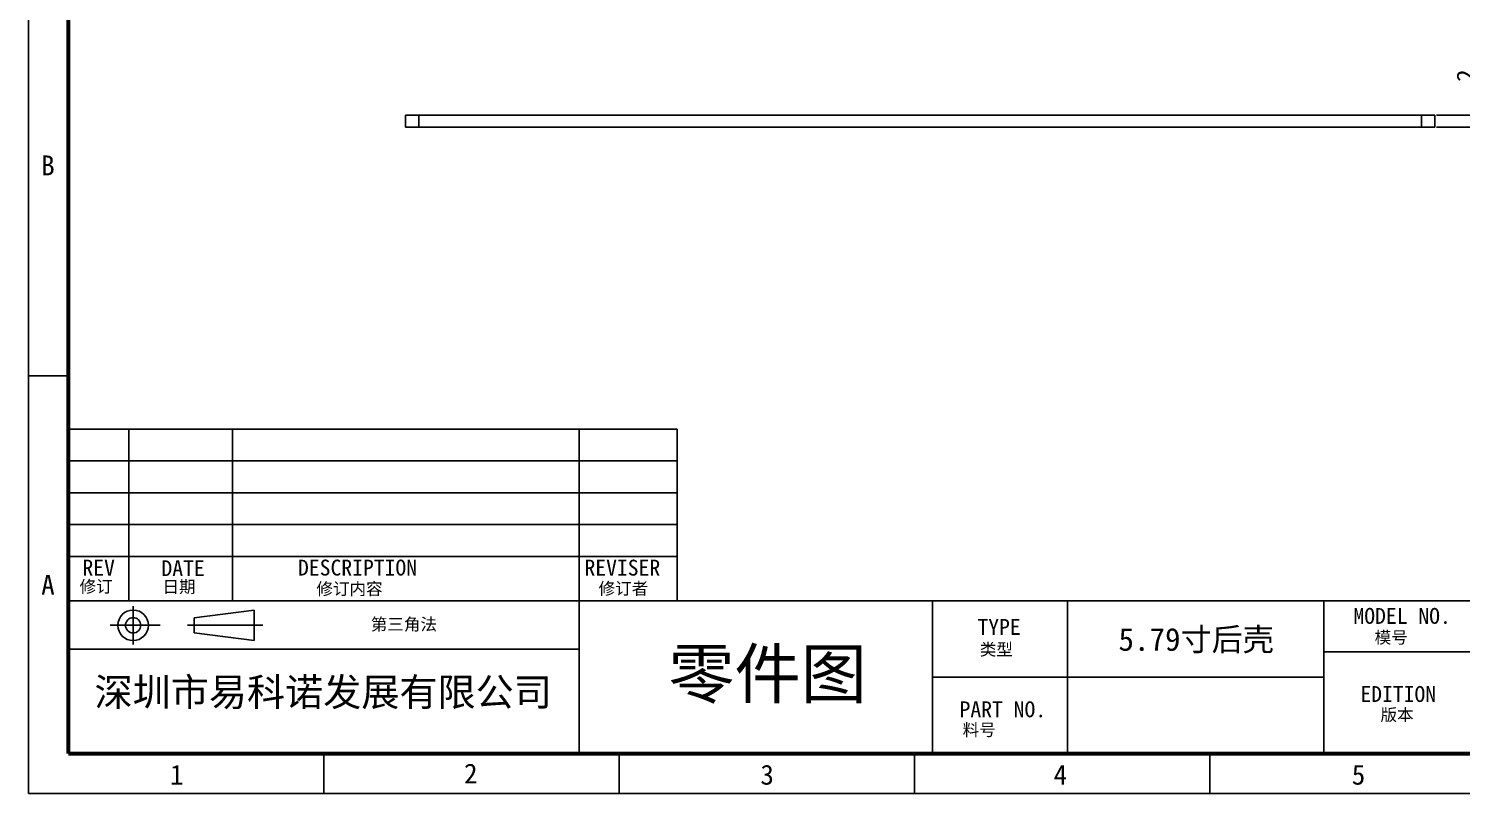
# Model space of a CAD drawing. Header units: millimetres. Extents: x 16785 to 17171, y 29514 to 29787.
# Drawn here: x 16784.7 to 17018.9, y 29513.6 to 29638.6 of the extents above; entities that cross this region are included whole.
import ezdxf
from ezdxf.enums import TextEntityAlignment as Align

# ---------------------------------------------------------------- set-up
doc = ezdxf.new("R2010")
doc.units = ezdxf.units.MM
doc.header["$PDMODE"] = 2
doc.layers.add('title bar', color=7, linetype='Continuous')
doc.styles.get("Standard").update_dxf_attribs({"font": ''})
doc.styles.add('style3', font='')
doc.styles.add('宝明', font='')
doc.styles.get('Standard').set_extended_font_data('SimSun')
doc.styles.get('style3').set_extended_font_data('SimSun')
doc.styles.get('宝明').set_extended_font_data('SimHei')
doc.dimstyles.new('ISO-25', dxfattribs={"dimtxt": 3, "dimasz": 2.5, "dimexe": 1.25, "dimexo": 0.3, "dimtad": 1, "dimdsep": 46, "dimtxsty": 'Standard', "dimcen": 2.5, "dimclrd": 5, "dimclre": 5, "dimadec": 0, "dimazin": 0, "dimtfac": 1, "dimtmove": 0, "dimatfit": 3, "dimfxl": 1, "dimarcsym": 0})

# ---------------------------------------------------------------- blocks, each defined once
blk = doc.blocks.new('*D3')
at = {"color": 5, "lineweight": -2}
for p, q in [((17021.73, 29626.95), (17021.73, 29632.36)), ((17014.83, 29624.45), (17022.98, 29624.45)), ((17014.83, 29622.45), (17022.98, 29622.45)), ((17021.73, 29622.45), (17021.73, 29624.45)), ((17021.73, 29619.95), (17021.73, 29617.45))]:
    blk.add_line(p, q, dxfattribs=at)
at = {"color": 5}
for points in [[(17021.32, 29626.95), (17022.15, 29626.95), (17021.73, 29624.45)], [(17021.32, 29619.95), (17022.15, 29619.95), (17021.73, 29622.45)]]:
    blk.add_solid(points, dxfattribs=at)
at = {"layer": 'Defpoints', "color": 0}
for p in [(17014.53, 29624.45), (17014.53, 29622.45), (17021.73, 29624.45)]:
    blk.add_point(p, dxfattribs=at)
at = {"color": 0, "insert": (17019.61, 29630.9), "char_height": 3, "attachment_point": 5, "rotation": 90}
blk.add_mtext('2', dxfattribs=at)

msp = doc.modelspace()

# ---------------------------------------------------------------- linework, layer by layer
at = {"color": 7, "linetype": 'Continuous'}
for p, q in [((16846.312, 29622.45), (16846.312, 29624.45)), ((16846.312, 29624.45), (17014.534, 29624.45)), ((16846.312, 29622.45), (17014.534, 29622.45)), ((17014.534, 29622.45), (17014.534, 29624.45))]:
    msp.add_line(p, q, dxfattribs=at)
at = {"color": 9, "linetype": 'Continuous'}
for p, q in [((16848.462, 29622.45), (16848.462, 29624.45)), ((17012.384, 29622.45), (17012.384, 29624.45))]:
    msp.add_line(p, q, dxfattribs=at)
at = {"layer": 'title bar', "color": 0}
for p, q in [((16784.696, 29513.588), (16784.696, 29786.587)), ((16784.696, 29581.838), (16791.196, 29581.838)), ((16791.196, 29573.124), (16890.711, 29573.124)), ((16801.097, 29573.124), (16801.097, 29545.048)), ((16817.997, 29573.124), (16817.997, 29545.048)), ((16874.684, 29573.124), (16874.684, 29545.048)), ((16890.711, 29573.124), (16890.711, 29545.048)), ((16791.196, 29567.924), (16890.711, 29567.924)), ((16791.196, 29567.924), (16890.711, 29567.924)), ((16791.196, 29562.724), (16890.711, 29562.724)), ((16791.196, 29557.524), (16890.711, 29557.524)), ((16791.196, 29552.324), (16890.711, 29552.324)), ((16791.196, 29545.048), (17164.294, 29545.048)), ((16874.684, 29545.048), (16874.684, 29520.088)), ((16932.431, 29545.048), (16932.431, 29520.088)), ((16954.531, 29545.048), (16954.531, 29520.088)), ((16996.391, 29545.048), (16996.391, 29520.088)), ((16801.77, 29544.177), (16801.77, 29537.924)), ((16811.771, 29542.299), (16821.556, 29543.547)), ((16821.556, 29543.547), (16821.556, 29538.555)), ((16798.032, 29541.051), (16806.177, 29541.051)), ((16810.671, 29541.051), (16822.985, 29541.051)), ((16811.771, 29542.299), (16811.771, 29539.803)), ((16811.771, 29539.803), (16821.556, 29538.555)), ((16874.684, 29537.165), (16791.196, 29537.165)), ((17164.294, 29536.728), (16996.391, 29536.728)), ((16996.391, 29532.568), (16932.431, 29532.568)), ((16832.958, 29520.088), (16832.958, 29513.588)), ((16881.221, 29520.088), (16881.221, 29513.588)), ((16929.483, 29520.088), (16929.483, 29513.588)), ((16977.745, 29520.088), (16977.745, 29513.588)), ((17170.794, 29513.588), (16784.696, 29513.588))]:
    msp.add_line(p, q, dxfattribs=at)
at = {"layer": 'title bar', "color": 0, "const_width": 0.65}
for points in [[(16791.196, 29780.087), (16791.196, 29520.088)], [(16791.196, 29520.088), (17164.294, 29520.088), (17164.294, 29780.087), (16791.196, 29780.087)]]:
    msp.add_lwpolyline(points, dxfattribs=at)
at = {"layer": 'title bar', "color": 0}
for radius in [2.496, 1.248]:
    msp.add_circle((16801.77, 29541.051), radius, dxfattribs=at)

# ---------------------------------------------------------------- texts
at = {"insert": (16962.837, 29540.617), "char_height": 3.7298, "attachment_point": 1, "style": 'style3'}
msp.add_mtext('5.79寸后壳', dxfattribs=at)
at = {"layer": 'title bar', "color": 0, "style": '宝明'}
for s, height, p in [('B', 3.25, (16786.746, 29614.589)), ('REV', 2.6, (16793.487, 29549.178)), ('DATE', 2.6, (16806.407, 29549.085)), ('DESCRIPTION', 2.59999, (16828.727, 29549.185)), ('REVISER', 2.6, (16875.55, 29549.177)), ('A', 3.25, (16786.746, 29546.034)), ('1', 3.25, (16807.806, 29515.006)), ('2', 3.25, (16855.861, 29515.199)), ('3', 3.25, (16904.301, 29515.006)), ('4', 3.25, (16952.239, 29515.006)), ('5', 3.25, (17000.968, 29515.006))]:
    msp.add_text(s, height=height, dxfattribs=at).set_placement(p)
at = {"layer": 'title bar', "color": 0, "linetype": 'Continuous', "style": '宝明'}
for s, p in [('修订', (16793.03, 29546.404)), ('日期', (16806.572, 29546.357)), ('修订内容', (16831.737, 29546.03)), ('修订者', (16877.858, 29546.075)), ('第三角法', (16840.627, 29540.231)), ('模号', (17004.712, 29538.089)), ('类型', (16940.17, 29536.121)), ('版本', (17005.674, 29525.443)), ('料号', (16937.363, 29522.977))]:
    msp.add_text(s, height=1.9821, dxfattribs=at).set_placement(p)
at = {"layer": 'title bar', "color": 0, "style": '宝明'}
for s, p in [('MODEL NO.', (17009.205, 29542.59)), ('TYPE', (16943.318, 29540.788)), ('PART NO.', (16943.939, 29527.319))]:
    msp.add_text(s, height=2.6, dxfattribs=at).set_placement(p, align=Align.MIDDLE)
msp.add_text('EDITION', height=2.6, dxfattribs=at).set_placement((17008.569, 29528.521), align=Align.CENTER)
at = {"layer": 'title bar', "color": 0, "attachment_point": 1, "style": '宝明'}
for s, insert, char_height, width in [('{\\fSimSun|b0|i0|c134|p54;零件图}', (16889.253, 29537.108), 7.92846, 130.90465), ('{\\fSimSun|b0|i0|c134|p54;深圳市易科诺发展有限公司}', (16795.467, 29532.429), 4.56679, 100.00021)]:
    msp.add_mtext(s, dxfattribs=dict(at, insert=insert, char_height=char_height, width=width))

# ---------------------------------------------------------------- dimensions: what is measured, and where the dimension line sits
dim = msp.add_linear_dim(base=(17021.732, 29624.45), p1=(17014.534, 29622.45), p2=(17014.534, 29624.45), angle=90, dimstyle='ISO-25')
dim.commit()
dim.dimension.update_dxf_attribs({"geometry": '*D3', "text_midpoint": (17019.607, 29630.905)})

doc.saveas('drawing.dxf')
